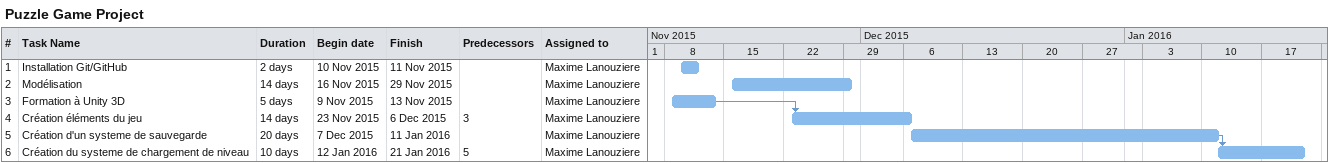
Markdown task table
Puzzle Game Project

| ID | Task | Duration | Start | Finish | Predecessors | Resources |
|---|---|---|---|---|---|---|
| 1 | Installation Git/GitHub | 2d | 2015-11-10 | 2015-11-11 |  | Maxime Lanouziere |
| 2 | Modélisation | 14d | 2015-11-16 | 2015-11-29 |  | Maxime Lanouziere |
| 3 | Formation à Unity 3D | 5d | 2015-11-09 | 2015-11-13 |  | Maxime Lanouziere |
| 4 | Création éléments du jeu | 14d | 2015-11-23 | 2015-12-06 | 3 | Maxime Lanouziere |
| 5 | Création d'un systeme de sauvegarde | 20d | 2015-12-07 | 2016-01-11 |  | Maxime Lanouziere |
| 6 | Création du systeme de chargement de niveau | 10d | 2016-01-12 | 2016-01-21 | 5 | Maxime Lanouziere |
